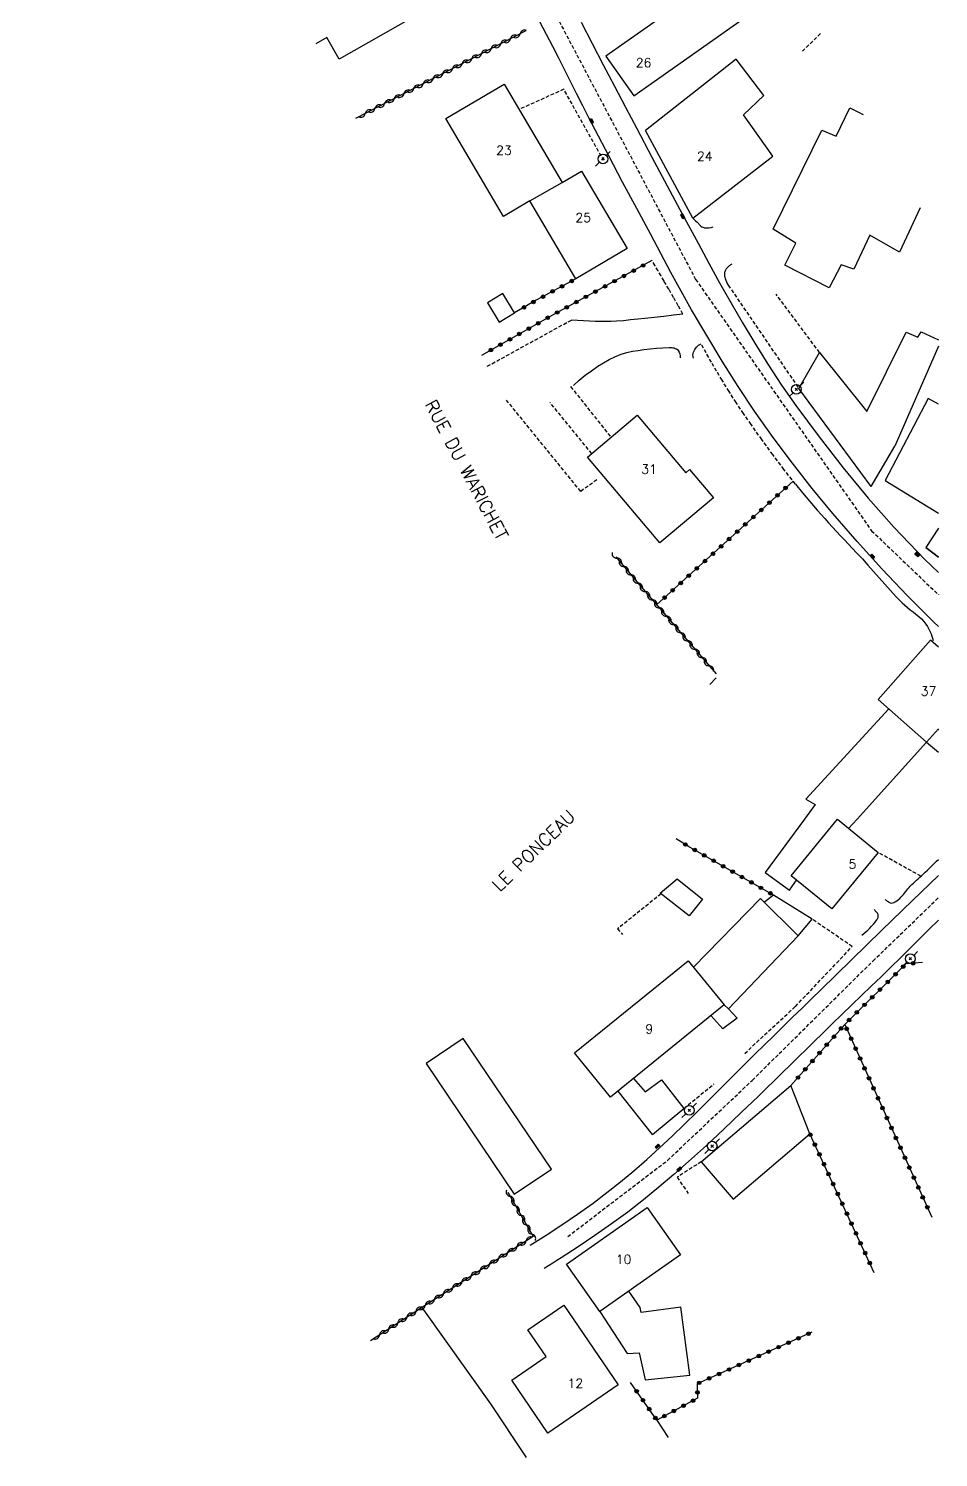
# Model space of a CAD drawing. Header units: millimetres. Extents: x 170000 to 171000, y 147000 to 147937.
# Drawn here: x 170874.7 to 171000, y 147083 to 147280 of the extents above; entities that cross this region are included whole.
import ezdxf
from ezdxf.enums import TextEntityAlignment as Align

# ---------------------------------------------------------------- set-up
doc = ezdxf.new("R2010")
doc.units = ezdxf.units.MM
doc.linetypes.add('DASHED', pattern=[0.75, 0.5, -0.25])
doc.layers.get('0').update_dxf_attribs({"linetype": 'CONTINUOUS'})
for name, color, linetype in [('w0001', 6, 'DASHED'), ('w0008', 7, 'CONTINUOUS'), ('w0014', 7, 'CONTINUOUS'), ('W0017', 7, 'CONTINUOUS'), ('W0101', 7, 'CONTINUOUS'), ('W0104', 1, 'CONTINUOUS'), ('w0112', 1, 'DASHED'), ('w0310', 3, 'CONTINUOUS'), ('w0323', 7, 'CONTINUOUS'), ('W0330', 7, 'CONTINUOUS'), ('W0401', 7, 'CONTINUOUS'), ('W0473', 7, 'CONTINUOUS'), ('w0989', 7, 'CONTINUOUS'), ('w0991', 7, 'CONTINUOUS'), ('w1102', 7, 'CONTINUOUS')]:
    doc.layers.add(name, color=color, linetype=linetype)
doc.styles.get("Standard").update_dxf_attribs({"font": 'romans.shx', "width": 0.85})

# ---------------------------------------------------------------- blocks, each defined once
blk = doc.blocks.new('T401')
for p, q in [((-0.3, 0.3), (0, 0.3)), ((-0.3, -0.25), (-0.3, 0.3)), ((-0.3, 0.15), (0, 0.15)), ((-0.3, 0), (0, 0)), ((0, 0.3), (0, -0.25)), ((-0.3, -0.15), (0, -0.15)), ((-0.3, -0.25), (-0.3, -0.3)), ((-0.3, -0.3), (0, -0.3)), ((0, -0.3), (0, -0.25))]:
    blk.add_line(p, q)
blk = doc.blocks.new('T473')
for p, q in [((-0.166667, 0.166667), (0.166667, -0.166667)), ((-0.166667, -0.166667), (0.166667, 0.166667)), ((0.500001, 0.500001), (1.000002, 1.000002)), ((-1.000002, -1.000002), (-0.500001, -0.500001))]:
    blk.add_line(p, q)
blk.add_ellipse((0, 0), major_axis=(0.471405, 0.471405), ratio=1, start_param=5.4977871438, end_param=11.780972451)
blk = doc.blocks.new('t323o')
at = {"color": 0, "linetype": 'Continuous'}
for radius in [0.25, 0.15]:
    blk.add_circle((0, 0), radius, dxfattribs=at)
blk = doc.blocks.new('t310o')
at = {"color": 0, "linetype": 'Continuous'}
for centre, start, end in [((-0.5, 0.38), 216.8699, 323.1304), ((0.5, -0.37), 36.8699, 143.1303)]:
    blk.add_arc(centre, 0.625, start, end, dxfattribs=at)

msp = doc.modelspace()

# ---------------------------------------------------------------- linework, layer by layer
at = {"layer": 'w0001'}
for points in [[(170874.65, 147422.48), (170896.86, 147376.66), (170918.45, 147336.55), (170936.56, 147302.36), (170945.99, 147284.3), (170966.55, 147245.41), (170990.78, 147210.76), (171000, 147201.94)], [(170948.93, 147113.45), (170962.67, 147123.95), (170974.35, 147134.99), (170990.98, 147151.44), (171000, 147160.16)]]:
    msp.add_lwpolyline(points, dxfattribs=at)
at = {"layer": 'w0008'}
for points in [[(171000, 147197.55), (170999.35, 147198.17), (170995.75, 147201.79), (170992.22, 147205.49), (170988.79, 147209.27), (170985.44, 147213.14), (170982.62, 147216.57), (170979.89, 147220.07), (170977.24, 147223.63), (170974.67, 147227.25), (170972.39, 147230.66), (170970.2, 147234.14), (170968.08, 147237.65), (170966, 147241.19), (170964.54, 147243.76), (170963.13, 147246.36), (170961.75, 147248.97), (170960.36, 147251.58), (170958.43, 147255.19), (170956.5, 147258.8), (170954.59, 147262.42), (170952.7, 147266.04), (170951.85, 147267.68), (170951.02, 147269.31), (170950.19, 147270.95), (170949.36, 147272.59), (170948.53, 147274.24), (170947.7, 147275.88), (170946.86, 147277.51), (170946.02, 147279.14), (170943.16, 147284.61)], [(170950.77, 147280.84), (170952.3, 147277.92), (170953.83, 147274.99), (170955.36, 147272.06), (170956.89, 147269.14), (170958.44, 147266.22), (170960.53, 147262.26), (170962.63, 147258.29), (170964.75, 147254.34), (170966.88, 147250.39), (170968.37, 147247.66), (170969.86, 147244.92), (170971.38, 147242.21), (170972.95, 147239.52), (170974.72, 147236.6), (170976.52, 147233.7), (170978.39, 147230.84), (170980.34, 147228.04), (170983.55, 147223.69), (170986.86, 147219.42), (170990.31, 147215.24), (170993.89, 147211.19), (170998.07, 147206.85), (171000, 147205.01)], [(170943.74, 147112.26), (170945.96, 147113.65), (170948.14, 147115.08), (170950.3, 147116.55), (170952.42, 147118.08), (170954.33, 147119.52), (170956.2, 147120.99), (170958.05, 147122.51), (170959.85, 147124.07), (170963.34, 147127.29), (170966.72, 147130.62), (170970.07, 147133.98), (170973.43, 147137.32), (170974.73, 147138.59), (170976.02, 147139.87), (170977.32, 147141.14), (170978.61, 147142.41), (170979.91, 147143.68), (170981.21, 147144.95), (170982.5, 147146.22), (170983.8, 147147.49), (170988.01, 147151.59), (170992.22, 147155.68), (170996.43, 147159.77), (171000, 147163.23)], [(171000, 147157.09), (170999.91, 147157), (170998.88, 147155.98), (170997.86, 147154.95), (170996.84, 147153.93), (170995.81, 147152.91), (170994.78, 147151.89), (170993.44, 147150.58), (170992.1, 147149.28), (170990.75, 147147.98), (170989.41, 147146.68), (170988.06, 147145.38), (170986.71, 147144.08), (170985.37, 147142.78), (170984.03, 147141.47), (170982.92, 147140.39), (170981.82, 147139.31), (170980.72, 147138.22), (170979.62, 147137.14), (170978.52, 147136.05), (170977.42, 147134.97), (170976.31, 147133.89), (170975.2, 147132.82), (170972.83, 147130.55), (170970.44, 147128.27), (170968.04, 147126.03), (170965.59, 147123.82), (170963.54, 147122.02), (170961.47, 147120.25), (170959.37, 147118.52), (170957.22, 147116.84), (170954.97, 147115.19), (170952.67, 147113.6), (170950.35, 147112.05), (170948.02, 147110.52), (170947.44, 147110.14), (170946.86, 147109.77), (170946.28, 147109.41), (170945.69, 147109.05)]]:
    msp.add_lwpolyline(points, dxfattribs=at)
at = {"layer": 'w0014'}
msp.add_lwpolyline([(170980.29, 147217.19), (170981.28, 147215.98), (170982.28, 147214.79), (170983.3, 147213.6), (170984.33, 147212.43), (170984.87, 147211.83), (170985.42, 147211.24), (170985.97, 147210.66), (170986.52, 147210.07), (170987.08, 147209.49), (170987.63, 147208.9), (170988.18, 147208.32), (170988.73, 147207.73), (170989.52, 147206.87), (170990.29, 147205.99), (170991.06, 147205.12), (170991.82, 147204.24), (170992.6, 147203.37), (170993.38, 147202.5), (170994.18, 147201.65), (170995, 147200.82), (170995.37, 147200.49), (170995.74, 147200.17), (170996.13, 147199.86), (170996.52, 147199.56), (170996.91, 147199.25), (170997.29, 147198.93), (170997.65, 147198.59), (170997.99, 147198.22), (170998.25, 147197.89), (170998.48, 147197.54), (170998.68, 147197.18), (170998.87, 147196.8), (170999, 147196.52), (170999.11, 147196.23), (170999.2, 147195.94), (170999.28, 147195.64)], dxfattribs=at)
at = {"layer": 'W0017'}
for points in [[(170964.81, 147240.63), (170963.49, 147240.47), (170962.18, 147240.31), (170960.86, 147240.17), (170959.55, 147240.02), (170958.58, 147239.92), (170957.6, 147239.81), (170956.63, 147239.71), (170955.65, 147239.64), (170954.93, 147239.61), (170954.21, 147239.6), (170953.49, 147239.61), (170952.77, 147239.62), (170951.94, 147239.64), (170951.1, 147239.68), (170950.27, 147239.73), (170949.43, 147239.8)], [(170949.74, 147230.77), (170950.52, 147231.49), (170951.34, 147232.18), (170952.19, 147232.82), (170953.07, 147233.42), (170953.84, 147233.9), (170954.63, 147234.35), (170955.44, 147234.75), (170956.29, 147235.09), (170957.06, 147235.32), (170957.84, 147235.49), (170958.63, 147235.61), (170959.42, 147235.72), (170960.28, 147235.83), (170961.15, 147235.92), (170962.02, 147235.98), (170962.89, 147236), (170963.06, 147236), (170963.24, 147236.01), (170963.42, 147235.99), (170963.59, 147235.95), (170963.75, 147235.89), (170963.9, 147235.82), (170964.04, 147235.72), (170964.15, 147235.6), (170964.29, 147235.37), (170964.38, 147235.13), (170964.43, 147234.87), (170964.43, 147234.61)], [(170966.28, 147234.56), (170966.21, 147234.76), (170966.18, 147234.96), (170966.2, 147235.17), (170966.25, 147235.37), (170966.43, 147235.73), (170966.67, 147236.05), (170966.97, 147236.32), (170967.31, 147236.53)]]:
    msp.add_lwpolyline(points, dxfattribs=at)
at = {"layer": 'W0101'}
for points in [[(170939.99, 147288.65), (170917.42, 147275.76), (170915.73, 147278.73)], [(170969.87, 147287.26), (170954.16, 147276.19)], [(170958.02, 147270.71), (170973.73, 147281.79)], [(170915.73, 147278.73), (170914.23, 147277.87)], [(170954.16, 147276.19), (170958.02, 147270.71)], [(170943.72, 147256.23), (170940.09, 147254.09), (170932.15, 147267.58), (170940.19, 147272.32), (170948.18, 147258.75)], [(170948.18, 147258.75), (170950.83, 147260.32), (170957.12, 147249.64), (170950.06, 147245.48)], [(170950.06, 147245.48), (170943.72, 147256.23)], [(171000, 147183.44), (170998.37, 147181.6), (170991.7, 147187.49), (170998.91, 147195.67)], [(171000, 147194.72), (170998.91, 147195.67)], [(170948.76, 147109.66), (170959.89, 147117.48)], [(170959.89, 147117.48), (170964.47, 147110.95), (170953.35, 147103.14), (170948.76, 147109.66)]]:
    msp.add_lwpolyline(points, dxfattribs=at)
for points in [[(170965.71, 147219.2), (170969, 147215.3), (170961.64, 147209.09), (170951.67, 147220.91), (170958.51, 147226.67), (170965.18, 147218.75), (170965.71, 147219.2)], [(170991.68, 147166.41), (170985.32, 147158.62), (170979.72, 147163.19), (170986.08, 147170.98), (170991.68, 147166.41)], [(170970.47, 147145.38), (170954.83, 147132.67), (170949.87, 147138.77), (170965.51, 147151.48), (170970.47, 147145.38)], [(170943.44, 147100.61), (170948.38, 147103.99), (170955.9, 147093.01), (170946.19, 147086.36), (170941.21, 147093.64), (170945.98, 147096.91), (170943.44, 147100.61)]]:
    msp.add_lwpolyline(points, close=True, dxfattribs=at)
at = {"layer": 'W0104'}
for points in [[(170966.15, 147253.83), (170977.17, 147262.38), (170973.13, 147268.09), (170975.94, 147270.75), (170972.12, 147275.78), (170959.65, 147265.92)], [(170977.23, 147252.31), (170983.93, 147265.97), (170985.92, 147265.16), (170987.8, 147269.05), (170989.63, 147268.13)], [(170966.15, 147253.83), (170959.65, 147265.92)], [(170997.5, 147255.26), (170994.65, 147249.15), (170990.53, 147251.5), (170988.33, 147246.8), (170986.61, 147247.43), (170984.96, 147244.25), (170978.84, 147247.38), (170980.34, 147250.42)], [(170980.34, 147250.42), (170977.23, 147252.31)], [(170990.75, 147216.86), (170980.79, 147230.34), (170983.62, 147235.34), (170990.15, 147227.2), (170995.56, 147238.13), (170997.15, 147237.44), (170997.61, 147238.18), (171000, 147237.06)], [(171000, 147236.19), (170993.99, 147222.42)], [(171000, 147228.2), (170998.57, 147228.97), (170992.68, 147217.67)], [(170990.75, 147216.86), (170993.99, 147222.42)], [(170992.68, 147217.67), (171000, 147213.17)], [(171000, 147211.12), (170998.27, 147208.46)], [(170998.27, 147208.46), (171000, 147207.09)], [(171000, 147207.09), (170998.27, 147208.46)], [(170993.17, 147186.19), (170981.72, 147173.76), (170983, 147173), (170981.53, 147171)], [(171000, 147183.25), (170999.9, 147183.34)], [(170998.37, 147181.6), (170988.8, 147171)], [(170998.37, 147181.6), (171000, 147180.21)], [(170981.53, 147171), (170976.15, 147163.65), (170979.48, 147161.2), (170980.45, 147162.59)], [(170988.8, 147171), (170987.63, 147169.71)], [(170970.47, 147145.38), (170971.07, 147144.86), (170980.68, 147154.92), (170975.5, 147160.08), (170966.24, 147150.58)], [(170980.68, 147154.92), (170982.61, 147157.21), (170977.29, 147160.52), (170976.05, 147159.53)], [(170971.07, 147144.86), (170972.27, 147143.56), (170970.29, 147142.1), (170968.66, 147143.92)], [(170958.01, 147135.25), (170959.6, 147133.42), (170961.84, 147135.04), (170964.94, 147131.13)], [(170960.62, 147127.51), (170955.87, 147133.51)], [(170967.33, 147123.77), (170979.67, 147134.26)], [(170971.71, 147118.62), (170982.3, 147127.62), (170979.67, 147134.26)], [(170960.62, 147127.51), (170964.94, 147131.13)], [(170967.33, 147123.77), (170971.71, 147118.62)], [(170953.35, 147103.14), (170957.1, 147097.34), (170958.79, 147097.44), (170959.6, 147093.69), (170965.75, 147094.34), (170964.53, 147103.72), (170959.06, 147102.99), (170958.9, 147103.67), (170957.33, 147105.93)]]:
    msp.add_lwpolyline(points, dxfattribs=at)
for points in [[(170941.62, 147240.78), (170940, 147243.46), (170937.86, 147242.17), (170939.48, 147239.49), (170941.62, 147240.78)], [(170965.65, 147157.68), (170961.66, 147160.81), (170964.01, 147162.76), (170967.5, 147159.97)], [(170946.68, 147122.74), (170934.54, 147140.74), (170929.41, 147137.29), (170941.55, 147119.28), (170946.68, 147122.74)]]:
    msp.add_lwpolyline(points, close=True, dxfattribs=at)
at = {"layer": 'w0112'}
for points in [[(170983.76, 147279.29), (170981.27, 147276.87)], [(170953.53, 147262.38), (170948.4, 147271.61), (170942.24, 147268.84)], [(170966.15, 147253.83), (170966.33, 147253.66), (170966.52, 147253.49), (170966.7, 147253.32), (170966.88, 147253.15), (170966.93, 147253.1), (170966.98, 147253.04), (170967.03, 147252.99), (170967.08, 147252.94), (170967.12, 147252.88), (170967.18, 147252.83), (170967.23, 147252.79), (170967.29, 147252.74), (170967.4, 147252.67), (170967.53, 147252.6), (170967.66, 147252.55), (170967.79, 147252.52), (170968.09, 147252.49), (170968.38, 147252.5), (170968.67, 147252.55), (170968.96, 147252.64)], [(170964.81, 147240.63), (170964.16, 147241.77), (170963.52, 147242.91), (170962.86, 147244.05), (170962.2, 147245.18), (170961.79, 147245.89), (170961.38, 147246.59), (170960.96, 147247.29), (170960.53, 147247.99)], [(170971.56, 147247.51), (170971.46, 147247.45), (170971.36, 147247.39), (170971.27, 147247.33), (170971.18, 147247.26), (170971.03, 147247.13), (170970.89, 147246.99), (170970.76, 147246.84), (170970.65, 147246.67), (170970.6, 147246.57), (170970.56, 147246.45), (170970.54, 147246.34), (170970.52, 147246.22), (170970.52, 147246.04), (170970.54, 147245.87), (170970.58, 147245.7), (170970.62, 147245.54), (170970.71, 147245.29), (170970.81, 147245.05), (170970.92, 147244.82), (170971.05, 147244.6)], [(170971.05, 147244.6), (170980.79, 147230.34)], [(170983.62, 147235.34), (170977.63, 147243.36)], [(170937.84, 147233.42), (170949.43, 147239.8)], [(170980.29, 147217.19), (170978.72, 147219.21), (170977.18, 147221.25), (170975.67, 147223.32), (170974.19, 147225.41), (170973.16, 147226.91), (170972.15, 147228.42), (170971.16, 147229.95), (170970.2, 147231.5), (170969.45, 147232.74), (170968.72, 147233.99), (170968, 147235.26), (170967.31, 147236.53)], [(170949.33, 147230.62), (170954.9, 147223.63)], [(170952.95, 147217.77), (170950.72, 147216.18), (170940.49, 147228.77)], [(170952.24, 147221.39), (170946.5, 147228.42)], [(170997.59, 147163.12), (170991.68, 147166.41)], [(170992.67, 147159.92), (170992.73, 147159.87), (170992.79, 147159.81), (170992.86, 147159.76), (170992.93, 147159.71), (170993.06, 147159.63), (170993.19, 147159.54), (170993.34, 147159.46), (170993.5, 147159.43), (170993.67, 147159.44), (170993.84, 147159.5), (170993.99, 147159.58), (170994.13, 147159.66), (170994.32, 147159.79), (170994.5, 147159.93), (170994.67, 147160.08), (170994.83, 147160.23), (170995.01, 147160.42), (170995.17, 147160.61), (170995.33, 147160.8), (170995.49, 147161), (170995.64, 147161.2), (170995.8, 147161.39), (170995.96, 147161.59), (170996.13, 147161.77), (170996.34, 147161.98), (170996.56, 147162.19), (170996.78, 147162.39), (170997, 147162.59), (170997.22, 147162.79), (170997.44, 147162.99), (170997.66, 147163.19), (170997.88, 147163.39), (170998.19, 147163.69), (170998.5, 147163.98), (170998.81, 147164.29), (170999.12, 147164.59), (170999.42, 147164.89), (170999.73, 147165.19), (171000, 147165.45)], [(170961.8, 147160.7), (170955.8, 147155.88), (170956.5, 147155.08)], [(170973.31, 147138.69), (170980.29, 147145.17), (170988.13, 147153.43), (170982.61, 147157.21)], [(170989.46, 147155), (170989.74, 147155.22), (170990.01, 147155.46), (170990.28, 147155.71), (170990.53, 147155.96), (170990.79, 147156.23), (170991.04, 147156.51), (170991.27, 147156.8), (170991.5, 147157.11), (170991.55, 147157.19), (170991.6, 147157.27), (170991.64, 147157.36), (170991.68, 147157.45), (170991.69, 147157.5), (170991.7, 147157.55), (170991.71, 147157.6), (170991.72, 147157.65), (170991.72, 147157.7), (170991.72, 147157.76), (170991.72, 147157.81), (170991.7, 147157.86), (170991.66, 147157.96), (170991.6, 147158.04), (170991.53, 147158.11), (170991.47, 147158.18), (170991.39, 147158.27), (170991.31, 147158.35), (170991.22, 147158.44), (170991.13, 147158.52)], [(170964.94, 147131.13), (170969.11, 147134.52)], [(170967.33, 147123.77), (170964.01, 147121.62), (170965.54, 147119.38)]]:
    msp.add_lwpolyline(points, dxfattribs=at)
at = {"layer": 'w0310'}
for points in [[(170943.16, 147279.65), (170919.7, 147267.58)], [(170955.56, 147207.15), (170958.71, 147203.38), (170969.36, 147191.01)], [(170940.66, 147119.56), (170944.15, 147113.46), (170929.43, 147104.06), (170921.74, 147099.08)]]:
    msp.add_lwpolyline(points, dxfattribs=at)
at = {"layer": 'w0323'}
for points in [[(170960.53, 147247.99), (170946.83, 147240.48), (170937.05, 147234.91)], [(170950.06, 147245.48), (170944.6, 147242.53), (170941.62, 147240.78)], [(170979.98, 147217.6), (170968.53, 147207.2), (170961.16, 147200.53)], [(170969.37, 147190.49), (170968.49, 147189.57)], [(170977.29, 147160.52), (170965.57, 147167.24), (170963.85, 147168.27)], [(170997.83, 147151.25), (170995.53, 147151.04), (170987.09, 147142.7), (170999.08, 147116.12)], [(170987.09, 147142.7), (170979.67, 147134.26)], [(170991.17, 147108.44), (170982.3, 147127.62)], [(170982.57, 147100.27), (170966.77, 147093.17), (170966.82, 147091.16), (170961.22, 147088.16), (170957.57, 147093.35)]]:
    msp.add_lwpolyline(points, dxfattribs=at)
at = {"layer": 'W0330'}
for points in [[(170928.85, 147103.68), (170938.31, 147090.4), (170943.19, 147083.01)], [(170961.22, 147088.16), (170962.77, 147085.76)]]:
    msp.add_lwpolyline(points, dxfattribs=at)
at = {"layer": 'w1102'}
msp.add_lwpolyline([(170943.72, 147256.23), (170948.18, 147258.75)], dxfattribs=at)

# ---------------------------------------------------------------- block references
at = {"layer": 'w0310'}
for p, rotation in [((170941.04, 147278.56), 207.2238559584911), ((170942.37, 147279.24), 207.2238559584911), ((170937.04, 147276.5), 207.2238559584911), ((170938.37, 147277.19), 207.2238559584911), ((170939.7, 147277.87), 207.2238559584911), ((170933.04, 147274.44), 207.2238559584911), ((170934.37, 147275.13), 207.2238559584911), ((170935.7, 147275.81), 207.2238559584911), ((170930.37, 147273.07), 207.2238559584911), ((170931.7, 147273.75), 207.2238559584911), ((170926.37, 147271.01), 207.2238559584911), ((170927.7, 147271.7), 207.2238559584911), ((170929.03, 147272.38), 207.2238559584911), ((170922.36, 147268.95), 207.2238559584911), ((170923.7, 147269.64), 207.2238559584911), ((170925.03, 147270.32), 207.2238559584911), ((170921.03, 147268.27), 207.2238559584911), ((170955.71, 147206.97), 309.947812710705), ((170956.67, 147205.82), 309.947812710705), ((170957.63, 147204.67), 309.947812710705), ((170958.6, 147203.52), 309.947812710705), ((170959.57, 147202.38), 310.7264980318301), ((170960.55, 147201.24), 310.7264980318301), ((170961.53, 147200.11), 310.7264980318301), ((170962.51, 147198.97), 310.7264980318301), ((170963.49, 147197.83), 310.7264980318301), ((170964.47, 147196.7), 310.7264980318301), ((170965.45, 147195.56), 310.7264980318301), ((170966.42, 147194.42), 310.7264980318301), ((170967.4, 147193.29), 310.7264980318301), ((170968.38, 147192.15), 310.7264980318301), ((170940.99, 147118.99), 299.7975918957283), ((170941.73, 147117.69), 299.7975918957283), ((170942.48, 147116.39), 299.7975918957283), ((170943.22, 147115.08), 299.7975918957283), ((170943.2, 147112.85), 212.5760579214331), ((170943.97, 147113.78), 299.7975918957283), ((170940.67, 147111.24), 212.5760579214331), ((170941.93, 147112.05), 212.5760579214331), ((170938.14, 147109.62), 212.5760579214331), ((170939.4, 147110.43), 212.5760579214331), ((170934.35, 147107.2), 212.5760579214331), ((170935.61, 147108.01), 212.5760579214331), ((170936.88, 147108.82), 212.5760579214331), ((170931.82, 147105.59), 212.5760579214331), ((170933.08, 147106.39), 212.5760579214331), ((170928.03, 147103.16), 212.8931669959471), ((170929.29, 147103.97), 212.8931669959471), ((170930.56, 147104.78), 212.5760579214331), ((170925.51, 147101.53), 212.8931669959471), ((170926.77, 147102.34), 212.8931669959471), ((170923, 147099.9), 212.8931669959471), ((170924.26, 147100.71), 212.8931669959471)]:
    msp.add_blockref('t310o', p, dxfattribs=dict(at, rotation=rotation))
at = {"layer": 'w0323'}
for p, rotation in [((170959.32, 147247.32), 208.7214441227888), ((170956.69, 147245.88), 208.7214441227888), ((170958.01, 147246.6), 208.7214441227888), ((170946.84, 147243.74), 208.427600512388), ((170948.16, 147244.45), 208.427600512388), ((170949.48, 147245.17), 208.427600512388), ((170952.75, 147243.72), 208.7214441227888), ((170954.06, 147244.44), 208.7214441227888), ((170955.38, 147245.16), 208.7214441227888), ((170942.91, 147241.54), 210.3167961318775), ((170944.21, 147242.3), 210.3167961318775), ((170945.52, 147243.02), 208.427600512388), ((170948.8, 147241.56), 208.7214441227888), ((170950.11, 147242.28), 208.7214441227888), ((170951.43, 147243), 208.7214441227888), ((170944.87, 147239.36), 209.6365101763452), ((170946.17, 147240.11), 209.6365101763452), ((170947.48, 147240.84), 208.7214441227888), ((170942.26, 147237.88), 209.6365101763452), ((170943.57, 147238.62), 209.6365101763452), ((170938.35, 147235.66), 209.6365101763452), ((170939.66, 147236.4), 209.6365101763452), ((170940.96, 147237.14), 209.6365101763452), ((170977.83, 147215.65), 222.2689511705703), ((170978.94, 147216.66), 222.2689511705703), ((170976.72, 147214.64), 222.2689511705703), ((170974.5, 147212.63), 222.2689511705703), ((170975.61, 147213.63), 222.2689511705703), ((170972.28, 147210.61), 222.2689511705703), ((170973.39, 147211.62), 222.2689511705703), ((170970.06, 147208.59), 222.2689511705703), ((170971.17, 147209.6), 222.2689511705703), ((170967.84, 147206.57), 222.1541680516293), ((170968.95, 147207.58), 222.2689511705703), ((170965.61, 147204.56), 222.1541680516293), ((170966.72, 147205.57), 222.1541680516293), ((170963.39, 147202.55), 222.1541680516293), ((170964.5, 147203.55), 222.1541680516293), ((170962.28, 147201.54), 222.1541680516293), ((170965.14, 147167.5), 149.1240934062986), ((170966.44, 147166.75), 150.1729138746618), ((170967.74, 147166), 150.1729138746618), ((170969.04, 147165.26), 150.1729138746618), ((170970.34, 147164.51), 150.1729138746618), ((170971.64, 147163.76), 150.1729138746618), ((170972.94, 147163.02), 150.1729138746618), ((170974.24, 147162.27), 150.1729138746618), ((170975.54, 147161.53), 150.1729138746618), ((170976.85, 147160.78), 150.1729138746618), ((170995.16, 147150.67), 224.6441295335034), ((170996.51, 147151.13), 185.1944379200098), ((170994.1, 147149.62), 224.6441295335034), ((170991.96, 147147.51), 224.6441295335034), ((170993.03, 147148.56), 224.6441295335034), ((170989.83, 147145.4), 224.6441295335034), ((170990.89, 147146.45), 224.6441295335034), ((170987.69, 147143.29), 224.6441295335034), ((170988.76, 147144.35), 224.6441295335034), ((170985.61, 147141.01), 228.6641849930934), ((170986.6, 147142.14), 228.6641849930934), ((170987.36, 147142.1), 294.2892087829552), ((170984.62, 147139.89), 228.6641849930934), ((170987.98, 147140.73), 294.2892087829552), ((170988.6, 147139.37), 294.2892087829552), ((170982.64, 147137.64), 228.6641849930934), ((170983.63, 147138.76), 228.6641849930934), ((170989.21, 147138), 294.2892087829552), ((170980.66, 147135.38), 228.6641849930934), ((170981.65, 147136.51), 228.6641849930934), ((170989.83, 147136.63), 294.2892087829552), ((170990.45, 147135.27), 294.2892087829552), ((170991.06, 147133.9), 294.2892087829552), ((170991.68, 147132.53), 294.2892087829552), ((170992.3, 147131.16), 294.2892087829552), ((170992.91, 147129.8), 294.2892087829552), ((170982.35, 147127.5), 114.8115868369538), ((170993.53, 147128.43), 294.2892087829552), ((170994.15, 147127.06), 294.2892087829552), ((170982.98, 147126.14), 114.8115868369538), ((170994.77, 147125.69), 294.2892087829552), ((170983.61, 147124.78), 114.8115868369538), ((170984.24, 147123.42), 114.8115868369538), ((170995.38, 147124.33), 294.2892087829552), ((170984.87, 147122.06), 114.8115868369538), ((170996, 147122.96), 294.2892087829552), ((170996.62, 147121.59), 294.2892087829552), ((170985.5, 147120.7), 114.8115868369538), ((170986.13, 147119.34), 114.8115868369538), ((170997.23, 147120.23), 294.2892087829552), ((170986.76, 147117.97), 114.8115868369538), ((170997.85, 147118.86), 294.2892087829552), ((170998.47, 147117.49), 294.2892087829552), ((170987.39, 147116.61), 114.8115868369538), ((170988.02, 147115.25), 114.8115868369538), ((170988.65, 147113.89), 114.8115868369538), ((170989.28, 147112.53), 114.8115868369538), ((170989.91, 147111.17), 114.8115868369538), ((170990.54, 147109.8), 114.8115868369538), ((170982.09, 147100.05), 204.2023980093023), ((170976.62, 147097.59), 204.2023980093023), ((170977.99, 147098.21), 204.2023980093023), ((170979.35, 147098.82), 204.2023980093023), ((170980.72, 147099.44), 204.2023980093023), ((170972.51, 147095.75), 204.2023980093023), ((170973.88, 147096.36), 204.2023980093023), ((170975.25, 147096.98), 204.2023980093023), ((170968.41, 147093.9), 204.2023980093023), ((170969.78, 147094.52), 204.2023980093023), ((170971.15, 147095.13), 204.2023980093023), ((170958.43, 147092.12), 125.1270594662348), ((170966.8, 147091.97), 271.4878556648004), ((170967.04, 147093.29), 204.2023980093023), ((170959.3, 147090.9), 125.1270594662348), ((170960.16, 147089.67), 125.1270594662348), ((170964.89, 147090.13), 208.1416012332144), ((170966.21, 147090.83), 208.1416012332144), ((170961.02, 147088.44), 125.1270594662348), ((170962.24, 147088.71), 208.1416012332144), ((170963.56, 147089.42), 208.1416012332144)]:
    msp.add_blockref('t323o', p, dxfattribs=dict(at, rotation=rotation))
at = {"layer": 'W0401'}
for p, rotation in [((170952.34, 147267.31), 27.26788099796243), ((170964.63, 147254.03), 208.2709266072918), ((170991.01, 147207.32), 42.36888283772704), ((170996.95, 147207.35), 224.7836192654713), ((170961.39, 147125.79), 312.7272020750204), ((170964.2, 147122.86), 131.1804802379472)]:
    msp.add_blockref('T401', p, dxfattribs=dict(at, rotation=rotation))
at = {"layer": 'W0473'}
for p in [(170953.78, 147262.02), (170980.44, 147230.24), (170996.14, 147151.76), (170965.67, 147130.85), (170968.83, 147125.92)]:
    msp.add_blockref('T473', p, dxfattribs=at)

# ---------------------------------------------------------------- texts
at = {"layer": 'w0989'}
msp.add_text('RUE DU WARICHET', height=1.75, rotation=298.0242, dxfattribs=at).set_placement((170929.18, 147228.18))
msp.add_text('LE PONCEAU', height=1.75, rotation=44.1576, dxfattribs=at).set_placement((170944.22, 147166.66), align=Align.MIDDLE_CENTER)
at = {"layer": 'w0991'}
for s, p in [('26', (170959.38, 147275.27)), ('23', (170940.14, 147263.2)), ('24', (170967.81, 147262.37)), ('25', (170951.06, 147253.93)), ('31', (170960.14, 147219.24)), ('37', (170998.64, 147188.64)), ('5', (170988.15, 147164.8)), ('9', (170960.17, 147142.07)), ('10', (170956.62, 147110.31)), ('12', (170949.99, 147093.23))]:
    msp.add_text(s, height=1.25, dxfattribs=at).set_placement(p, align=Align.MIDDLE_CENTER)

doc.saveas('drawing.dxf')
